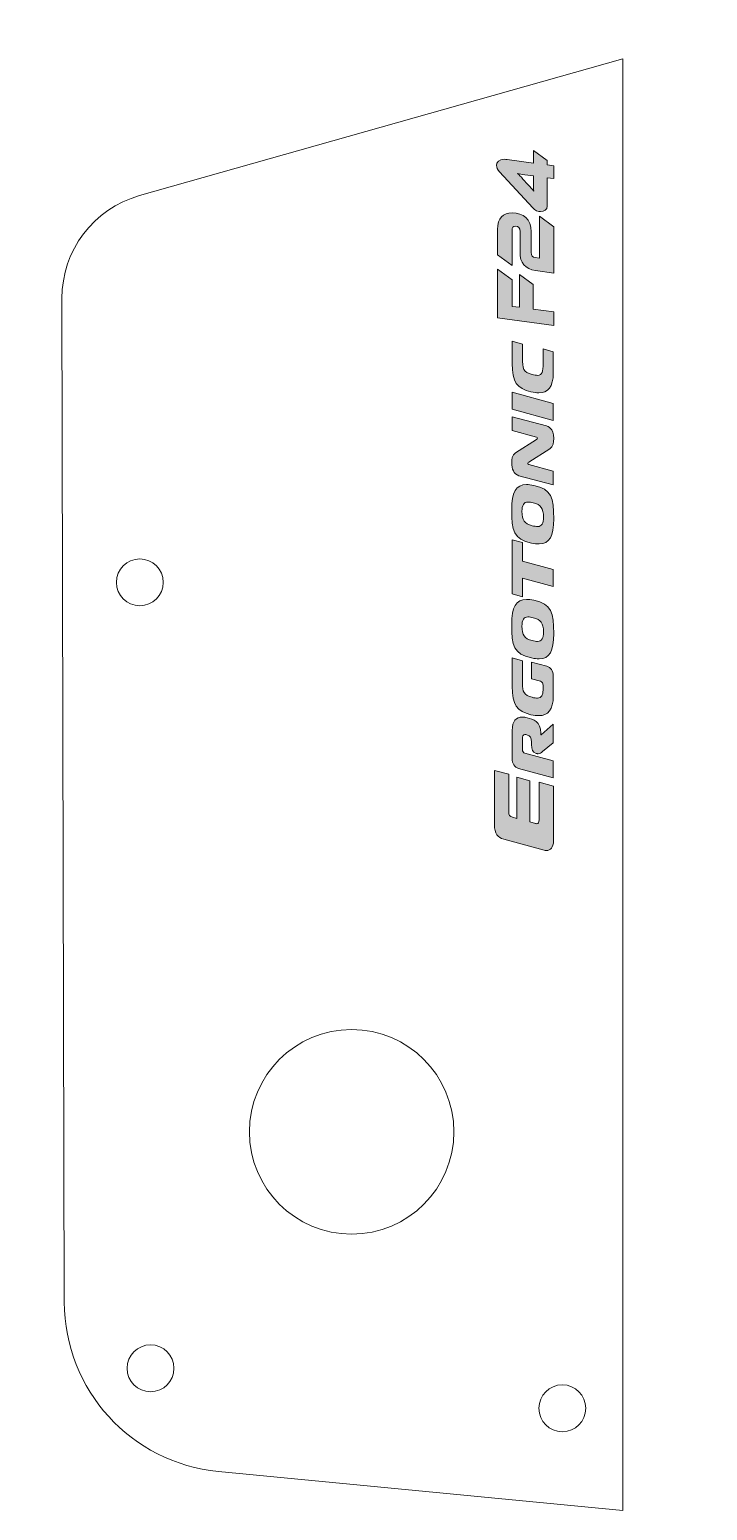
# Model space of a CAD drawing. Header units: millimetres. Extents: x -113 to 313, y -292 to -9.
# Drawn here: x -110.7 to -78.9, y -290 to -220.6 of the extents above; entities that cross this region are included whole.
import ezdxf

# ---------------------------------------------------------------- set-up
doc = ezdxf.new("R2010")
doc.units = ezdxf.units.MM
doc.header["$MEASUREMENT"] = 0
for name, color, linetype, lineweight in [('カット1(R255G0B0)', 7, 'Continuous', 0), ('カット2(R0G0B255)', 7, 'Continuous', 0), ('彫刻', 7, 'Continuous', 0)]:
    doc.layers.add(name, color=color, linetype=linetype, lineweight=lineweight)

msp = doc.modelspace()

# ---------------------------------------------------------------- hatches: boundary and pattern name
at = {"layer": '彫刻', "transparency": 33554687}
h = msp.add_hatch(color=7, dxfattribs=at)
h.dxf.hatch_style = 2
edge = h.paths.add_edge_path()
edge.add_spline(control_points=[(-87.455, -227.366), (-87.613, -227.345), (-87.708, -227.33), (-87.799, -227.311), (-87.732, -227.369), (-87.653, -227.452), (-87.546, -227.568), (-87.546, -227.568), (-87.312, -227.824), (-87.312, -227.824), (-87.193, -227.952), (-87.106, -228.05), (-87.042, -228.132), (-87.054, -228.05), (-87.058, -227.937), (-87.058, -227.787), (-87.058, -227.787), (-87.058, -227.421), (-87.058, -227.421), (-87.058, -227.421), (-87.455, -227.366), (-87.455, -227.366)], knot_values=[0, 0, 0, 0, 1, 1, 1, 2, 2, 2, 3, 3, 3, 4, 4, 4, 5, 5, 5, 6, 6, 6, 7, 7, 7, 7], degree=3, periodic=0)
edge = h.paths.add_edge_path()
edge.add_spline(control_points=[(-86.408, -228.841), (-86.408, -229.009), (-86.551, -229.1), (-86.717, -229.1), (-86.836, -229.1), (-86.971, -229.048), (-87.09, -228.923), (-87.09, -228.923), (-88.643, -227.238), (-88.643, -227.238), (-88.75, -227.122), (-88.786, -227.003), (-88.786, -226.93), (-88.786, -226.771), (-88.679, -226.643), (-88.421, -226.643), (-88.378, -226.643), (-88.334, -226.646), (-88.291, -226.652), (-88.291, -226.652), (-87.058, -226.82), (-87.058, -226.82), (-87.058, -226.82), (-87.058, -226.234), (-87.058, -226.234), (-87.058, -226.234), (-86.408, -226.692), (-86.408, -226.692), (-86.408, -226.692), (-86.408, -226.905), (-86.408, -226.905), (-86.408, -226.905), (-86.091, -226.948), (-86.091, -226.948), (-86.091, -226.948), (-86.091, -227.552), (-86.091, -227.552), (-86.091, -227.552), (-86.408, -227.51), (-86.408, -227.51), (-86.408, -227.51), (-86.408, -228.841), (-86.408, -228.841)], knot_values=[0, 0, 0, 0, 1, 1, 1, 2, 2, 2, 3, 3, 3, 4, 4, 4, 5, 5, 5, 6, 6, 6, 7, 7, 7, 8, 8, 8, 9, 9, 9, 10, 10, 10, 11, 11, 11, 12, 12, 12, 13, 13, 13, 14, 14, 14, 14], degree=3, periodic=0)
h = msp.add_hatch(color=7, dxfattribs=at)
h.dxf.hatch_style = 2
edge = h.paths.add_edge_path()
edge.add_spline(control_points=[(-88.742, -231.134), (-88.742, -231.134), (-88.742, -229.937), (-88.742, -229.937), (-88.742, -229.39), (-88.473, -229.162), (-88.057, -229.162), (-87.534, -229.162), (-87.157, -229.442), (-87.157, -230.044), (-87.157, -230.044), (-87.157, -231.015), (-87.157, -231.015), (-87.157, -231.161), (-87.102, -231.241), (-86.967, -231.256), (-86.967, -231.256), (-86.773, -231.283), (-86.773, -231.283), (-86.773, -231.283), (-86.773, -229.311), (-86.773, -229.311), (-86.773, -229.311), (-86.091, -229.812), (-86.091, -229.812), (-86.091, -229.812), (-86.091, -231.985), (-86.091, -231.985), (-86.091, -231.985), (-86.959, -231.866), (-86.959, -231.866), (-87.443, -231.799), (-87.684, -231.503), (-87.684, -231.002), (-87.684, -231.002), (-87.684, -230.032), (-87.684, -230.032), (-87.684, -229.861), (-87.744, -229.787), (-87.902, -229.787), (-88.013, -229.787), (-88.053, -229.851), (-88.053, -229.983), (-88.053, -229.983), (-88.053, -231.634), (-88.053, -231.634), (-88.053, -231.634), (-88.742, -231.134), (-88.742, -231.134)], knot_values=[0, 0, 0, 0, 1, 1, 1, 2, 2, 2, 3, 3, 3, 4, 4, 4, 5, 5, 5, 6, 6, 6, 7, 7, 7, 8, 8, 8, 9, 9, 9, 10, 10, 10, 11, 11, 11, 12, 12, 12, 13, 13, 13, 14, 14, 14, 15, 15, 15, 16, 16, 16, 16], degree=3, periodic=0)
h = msp.add_hatch(color=7, dxfattribs=at)
h.dxf.hatch_style = 2
edge = h.paths.add_edge_path()
edge.add_spline(control_points=[(-88.742, -231.793), (-88.742, -231.793), (-88.053, -232.294), (-88.053, -232.294), (-88.053, -232.294), (-88.053, -233.543), (-88.053, -233.543), (-88.053, -233.543), (-87.708, -233.588), (-87.708, -233.588), (-87.708, -233.588), (-87.708, -232.05), (-87.708, -232.05), (-87.708, -232.05), (-87.062, -232.52), (-87.062, -232.52), (-87.062, -232.52), (-87.062, -233.677), (-87.062, -233.677), (-87.062, -233.677), (-86.091, -233.808), (-86.091, -233.808), (-86.091, -233.808), (-86.091, -234.443), (-86.091, -234.443), (-86.091, -234.443), (-88.742, -234.08), (-88.742, -234.08), (-88.742, -234.08), (-88.742, -231.793), (-88.742, -231.793)], knot_values=[0, 0, 0, 0, 1, 1, 1, 2, 2, 2, 3, 3, 3, 4, 4, 4, 5, 5, 5, 6, 6, 6, 7, 7, 7, 8, 8, 8, 9, 9, 9, 10, 10, 10, 10], degree=3, periodic=0)
h = msp.add_hatch(color=7, dxfattribs=at)
h.dxf.hatch_style = 2
edge = h.paths.add_edge_path()
edge.add_spline(control_points=[(-86.124, -236.676), (-86.124, -237.322), (-86.369, -237.603), (-86.804, -237.603), (-86.914, -237.603), (-87.038, -237.589), (-87.17, -237.557), (-87.834, -237.399), (-88.051, -237.101), (-88.051, -236.223), (-88.051, -236.223), (-88.051, -235.185), (-88.051, -235.185), (-88.051, -235.185), (-87.572, -235.314), (-87.572, -235.314), (-87.572, -235.314), (-87.572, -235.946), (-87.572, -235.946), (-87.572, -236.473), (-87.528, -236.63), (-87.115, -236.743), (-87.021, -236.767), (-86.92, -236.781), (-86.859, -236.781), (-86.647, -236.781), (-86.603, -236.616), (-86.603, -236.209), (-86.603, -236.209), (-86.603, -235.542), (-86.603, -235.542), (-86.603, -235.542), (-86.124, -235.672), (-86.124, -235.672), (-86.124, -235.672), (-86.124, -236.676), (-86.124, -236.676)], knot_values=[0, 0, 0, 0, 1, 1, 1, 2, 2, 2, 3, 3, 3, 4, 4, 4, 5, 5, 5, 6, 6, 6, 7, 7, 7, 8, 8, 8, 9, 9, 9, 10, 10, 10, 11, 11, 11, 12, 12, 12, 12], degree=3, periodic=0)
h = msp.add_hatch(color=7, dxfattribs=at)
h.dxf.hatch_style = 2
edge = h.paths.add_edge_path()
edge.add_spline(control_points=[(-86.124, -238.894), (-86.124, -238.894), (-88.051, -238.371), (-88.051, -238.371), (-88.051, -238.371), (-88.051, -237.578), (-88.051, -237.578), (-88.051, -237.578), (-86.124, -238.101), (-86.124, -238.101), (-86.124, -238.101), (-86.124, -238.894), (-86.124, -238.894)], knot_values=[0, 0, 0, 0, 1, 1, 1, 2, 2, 2, 3, 3, 3, 4, 4, 4, 4], degree=3, periodic=0)
h = msp.add_hatch(color=7, dxfattribs=at)
h.dxf.hatch_style = 2
edge = h.paths.add_edge_path()
edge.add_spline(control_points=[(-86.446, -239.158), (-86.374, -239.179), (-86.102, -239.245), (-86.102, -239.747), (-86.102, -239.933), (-86.118, -240.123), (-86.292, -240.232), (-86.292, -240.232), (-87.275, -240.853), (-87.275, -240.853), (-87.294, -240.863), (-87.322, -240.881), (-87.322, -240.905), (-87.322, -240.916), (-87.322, -240.955), (-87.267, -240.969), (-87.267, -240.969), (-86.124, -241.281), (-86.124, -241.281), (-86.124, -241.281), (-86.124, -241.927), (-86.124, -241.927), (-86.124, -241.927), (-87.732, -241.492), (-87.732, -241.492), (-87.985, -241.421), (-88.073, -241.165), (-88.073, -240.881), (-88.073, -240.751), (-88.065, -240.519), (-87.894, -240.411), (-87.894, -240.411), (-86.903, -239.786), (-86.903, -239.786), (-86.884, -239.772), (-86.856, -239.758), (-86.856, -239.73), (-86.856, -239.691), (-86.887, -239.684), (-86.903, -239.681), (-86.903, -239.681), (-88.051, -239.368), (-88.051, -239.368), (-88.051, -239.368), (-88.051, -238.722), (-88.051, -238.722), (-88.051, -238.722), (-86.446, -239.158), (-86.446, -239.158)], knot_values=[0, 0, 0, 0, 1, 1, 1, 2, 2, 2, 3, 3, 3, 4, 4, 4, 5, 5, 5, 6, 6, 6, 7, 7, 7, 8, 8, 8, 9, 9, 9, 10, 10, 10, 11, 11, 11, 12, 12, 12, 13, 13, 13, 14, 14, 14, 15, 15, 15, 16, 16, 16, 16], degree=3, periodic=0)
h = msp.add_hatch(color=7, dxfattribs=at)
h.dxf.hatch_style = 2
edge = h.paths.add_edge_path()
edge.add_spline(control_points=[(-86.856, -243.875), (-86.664, -243.875), (-86.581, -243.717), (-86.581, -243.436), (-86.581, -243.015), (-86.702, -242.86), (-87.06, -242.762), (-87.148, -242.738), (-87.253, -242.727), (-87.316, -242.727), (-87.509, -242.727), (-87.594, -242.882), (-87.594, -243.162), (-87.594, -243.583), (-87.473, -243.741), (-87.115, -243.836), (-87.024, -243.861), (-86.92, -243.875), (-86.856, -243.875)], knot_values=[0, 0, 0, 0, 1, 1, 1, 2, 2, 2, 3, 3, 3, 4, 4, 4, 5, 5, 5, 6, 6, 6, 6], degree=3, periodic=0)
edge = h.paths.add_edge_path()
edge.add_spline(control_points=[(-87.382, -241.909), (-87.267, -241.909), (-87.184, -241.916), (-87.033, -241.948), (-86.198, -242.123), (-86.102, -242.527), (-86.102, -243.51), (-86.102, -244.334), (-86.297, -244.692), (-86.79, -244.692), (-86.906, -244.692), (-86.991, -244.682), (-87.143, -244.65), (-87.977, -244.475), (-88.073, -244.071), (-88.073, -243.089), (-88.073, -242.264), (-87.878, -241.909), (-87.382, -241.909)], knot_values=[0, 0, 0, 0, 1, 1, 1, 2, 2, 2, 3, 3, 3, 4, 4, 4, 5, 5, 5, 6, 6, 6, 6], degree=3, periodic=0)
h = msp.add_hatch(color=7, dxfattribs=at)
h.dxf.hatch_style = 2
edge = h.paths.add_edge_path()
edge.add_spline(control_points=[(-86.124, -246.686), (-86.124, -246.686), (-87.572, -246.293), (-87.572, -246.293), (-87.572, -246.293), (-87.572, -247.17), (-87.572, -247.17), (-87.572, -247.17), (-88.051, -247.04), (-88.051, -247.04), (-88.051, -247.04), (-88.051, -244.493), (-88.051, -244.493), (-88.051, -244.493), (-87.572, -244.622), (-87.572, -244.622), (-87.572, -244.622), (-87.572, -245.5), (-87.572, -245.5), (-87.572, -245.5), (-86.124, -245.893), (-86.124, -245.893), (-86.124, -245.893), (-86.124, -246.686), (-86.124, -246.686)], knot_values=[0, 0, 0, 0, 1, 1, 1, 2, 2, 2, 3, 3, 3, 4, 4, 4, 5, 5, 5, 6, 6, 6, 7, 7, 7, 8, 8, 8, 8], degree=3, periodic=0)
h = msp.add_hatch(color=7, dxfattribs=at)
h.dxf.hatch_style = 2
edge = h.paths.add_edge_path()
edge.add_spline(control_points=[(-86.856, -249.266), (-86.664, -249.266), (-86.581, -249.108), (-86.581, -248.827), (-86.581, -248.406), (-86.702, -248.251), (-87.06, -248.153), (-87.148, -248.129), (-87.253, -248.118), (-87.316, -248.118), (-87.509, -248.118), (-87.594, -248.273), (-87.594, -248.553), (-87.594, -248.974), (-87.473, -249.132), (-87.115, -249.227), (-87.024, -249.252), (-86.92, -249.266), (-86.856, -249.266)], knot_values=[0, 0, 0, 0, 1, 1, 1, 2, 2, 2, 3, 3, 3, 4, 4, 4, 5, 5, 5, 6, 6, 6, 6], degree=3, periodic=0)
edge = h.paths.add_edge_path()
edge.add_spline(control_points=[(-87.382, -247.3), (-87.267, -247.3), (-87.184, -247.307), (-87.033, -247.339), (-86.198, -247.515), (-86.102, -247.918), (-86.102, -248.901), (-86.102, -249.725), (-86.297, -250.083), (-86.79, -250.083), (-86.906, -250.083), (-86.991, -250.073), (-87.143, -250.041), (-87.977, -249.866), (-88.073, -249.462), (-88.073, -248.48), (-88.073, -247.655), (-87.878, -247.3), (-87.382, -247.3)], knot_values=[0, 0, 0, 0, 1, 1, 1, 2, 2, 2, 3, 3, 3, 4, 4, 4, 5, 5, 5, 6, 6, 6, 6], degree=3, periodic=0)
h = msp.add_hatch(color=7, dxfattribs=at)
h.dxf.hatch_style = 2
edge = h.paths.add_edge_path()
edge.add_spline(control_points=[(-87.572, -251.235), (-87.572, -251.621), (-87.501, -251.789), (-87.115, -251.891), (-87.024, -251.916), (-86.922, -251.93), (-86.862, -251.93), (-86.661, -251.93), (-86.603, -251.793), (-86.603, -251.498), (-86.603, -251.498), (-86.603, -251.33), (-86.603, -251.33), (-86.603, -251.224), (-86.641, -251.165), (-86.724, -251.14), (-86.724, -251.14), (-87.143, -251.028), (-87.143, -251.028), (-87.143, -251.028), (-87.143, -250.235), (-87.143, -250.235), (-87.143, -250.235), (-86.427, -250.428), (-86.427, -250.428), (-86.234, -250.48), (-86.124, -250.652), (-86.124, -250.898), (-86.124, -250.898), (-86.124, -251.824), (-86.124, -251.824), (-86.124, -252.47), (-86.369, -252.751), (-86.804, -252.751), (-86.914, -252.751), (-87.038, -252.737), (-87.17, -252.705), (-87.834, -252.547), (-88.051, -252.249), (-88.051, -251.372), (-88.051, -251.372), (-88.051, -250.045), (-88.051, -250.045), (-88.051, -250.045), (-87.572, -250.175), (-87.572, -250.175), (-87.572, -250.175), (-87.572, -251.235), (-87.572, -251.235)], knot_values=[0, 0, 0, 0, 1, 1, 1, 2, 2, 2, 3, 3, 3, 4, 4, 4, 5, 5, 5, 6, 6, 6, 7, 7, 7, 8, 8, 8, 9, 9, 9, 10, 10, 10, 11, 11, 11, 12, 12, 12, 13, 13, 13, 14, 14, 14, 15, 15, 15, 16, 16, 16, 16], degree=3, periodic=0)
h = msp.add_hatch(color=7, dxfattribs=at)
h.dxf.hatch_style = 2
edge = h.paths.add_edge_path()
edge.add_spline(control_points=[(-87.748, -255.225), (-87.941, -255.173), (-88.051, -255.004), (-88.051, -254.759), (-88.051, -254.759), (-88.051, -253.442), (-88.051, -253.442), (-88.051, -252.997), (-87.864, -252.821), (-87.58, -252.821), (-87.506, -252.821), (-87.426, -252.828), (-87.341, -252.849), (-87.066, -252.916), (-86.71, -253.018), (-86.71, -253.579), (-86.71, -253.579), (-86.71, -253.65), (-86.71, -253.65), (-86.71, -253.65), (-86.699, -253.653), (-86.699, -253.653), (-86.699, -253.653), (-86.124, -253.144), (-86.124, -253.144), (-86.124, -253.144), (-86.124, -254.029), (-86.124, -254.029), (-86.124, -254.029), (-86.625, -254.436), (-86.625, -254.436), (-86.713, -254.506), (-86.743, -254.541), (-86.832, -254.541), (-86.851, -254.541), (-86.867, -254.537), (-86.887, -254.534), (-86.887, -254.534), (-86.928, -254.523), (-86.928, -254.523), (-87.093, -254.478), (-87.145, -254.32), (-87.145, -254.109), (-87.145, -254.109), (-87.145, -253.99), (-87.145, -253.99), (-87.145, -253.779), (-87.198, -253.695), (-87.363, -253.65), (-87.396, -253.639), (-87.426, -253.635), (-87.451, -253.635), (-87.545, -253.635), (-87.572, -253.706), (-87.572, -253.874), (-87.572, -253.874), (-87.572, -254.327), (-87.572, -254.327), (-87.572, -254.432), (-87.534, -254.492), (-87.451, -254.513), (-87.451, -254.513), (-86.124, -254.874), (-86.124, -254.874), (-86.124, -254.874), (-86.124, -255.668), (-86.124, -255.668), (-86.124, -255.668), (-87.748, -255.225), (-87.748, -255.225)], knot_values=[0, 0, 0, 0, 1, 1, 1, 2, 2, 2, 3, 3, 3, 4, 4, 4, 5, 5, 5, 6, 6, 6, 7, 7, 7, 8, 8, 8, 9, 9, 9, 10, 10, 10, 11, 11, 11, 12, 12, 12, 13, 13, 13, 14, 14, 14, 15, 15, 15, 16, 16, 16, 17, 17, 17, 18, 18, 18, 19, 19, 19, 20, 20, 20, 21, 21, 21, 22, 22, 22, 23, 23, 23, 23], degree=3, periodic=0)
h = msp.add_hatch(color=7, dxfattribs=at)
h.dxf.hatch_style = 2
edge = h.paths.add_edge_path()
edge.add_spline(control_points=[(-88.214, -255.503), (-88.214, -255.503), (-88.214, -257.251), (-88.214, -257.251), (-88.214, -257.402), (-88.158, -257.488), (-88.039, -257.518), (-88.039, -257.518), (-87.833, -257.574), (-87.833, -257.574), (-87.833, -257.574), (-87.833, -255.644), (-87.833, -255.644), (-87.833, -255.644), (-87.223, -255.811), (-87.223, -255.811), (-87.223, -255.811), (-87.223, -257.741), (-87.223, -257.741), (-87.223, -257.741), (-86.961, -257.811), (-86.961, -257.811), (-86.938, -257.816), (-86.918, -257.821), (-86.898, -257.821), (-86.823, -257.821), (-86.787, -257.761), (-86.787, -257.64), (-86.787, -257.64), (-86.787, -255.871), (-86.787, -255.871), (-86.787, -255.871), (-86.113, -256.053), (-86.113, -256.053), (-86.113, -256.053), (-86.113, -258.63), (-86.113, -258.63), (-86.113, -258.928), (-86.256, -259.079), (-86.442, -259.079), (-86.478, -259.079), (-86.514, -259.074), (-86.549, -259.064), (-86.549, -259.064), (-88.451, -258.549), (-88.451, -258.549), (-88.729, -258.473), (-88.887, -258.281), (-88.887, -257.877), (-88.887, -257.877), (-88.887, -255.321), (-88.887, -255.321), (-88.887, -255.321), (-88.214, -255.503), (-88.214, -255.503)], knot_values=[0, 0, 0, 0, 1, 1, 1, 2, 2, 2, 3, 3, 3, 4, 4, 4, 5, 5, 5, 6, 6, 6, 7, 7, 7, 8, 8, 8, 9, 9, 9, 10, 10, 10, 11, 11, 11, 12, 12, 12, 13, 13, 13, 14, 14, 14, 15, 15, 15, 16, 16, 16, 17, 17, 17, 18, 18, 18, 18], degree=3, periodic=0)

# ---------------------------------------------------------------- linework, layer by layer
at = {"layer": 'カット1(R255G0B0)', "color": 1, "lineweight": 0}
for centre, radius in [((-105.532, -246.496), 1.1), ((-95.588, -272.28), 4.8), ((-105.026, -283.376), 1.1), ((-85.698, -285.254), 1.1)]:
    msp.add_circle(centre, radius, dxfattribs=at)
at = {"layer": 'カット2(R0G0B255)', "color": 5, "lineweight": 0}
for points, knots in [([(-110.142, -197.875), (-110.142, -197.875), (-103.709, -151.222), (-103.709, -151.222), (-103.403, -149.001), (-101.656, -147.256), (-99.434, -146.952), (-99.434, -146.952), (3.703, -132.832), (3.703, -132.832), (3.856, -132.811), (4.012, -132.826), (4.159, -132.876), (4.159, -132.876), (12.194, -135.594), (12.194, -135.594), (12.297, -135.628), (12.405, -135.646), (12.514, -135.646), (12.514, -135.646), (42.711, -135.646), (42.711, -135.646), (43.07, -135.646), (43.402, -135.839), (43.58, -136.151), (43.58, -136.151), (56.857, -159.423), (56.857, -159.423), (56.943, -159.574), (56.988, -159.745), (56.988, -159.919), (56.988, -159.919), (56.988, -160.628), (56.988, -160.628), (56.988, -160.628), (56.988, -160.628), (56.988, -160.628), (56.988, -160.628), (56.988, -201.573), (56.988, -201.573), (56.988, -201.663), (56.976, -201.752), (56.953, -201.838), (56.953, -201.838), (45.55, -243.313), (45.55, -243.313), (45.474, -243.587), (45.286, -243.815), (45.032, -243.942), (45.032, -243.942), (43.116, -244.898), (43.116, -244.898), (42.896, -245.008), (42.644, -245.033), (42.407, -244.969), (42.407, -244.969), (6.27, -235.156), (6.27, -235.156), (6.05, -235.097), (5.857, -234.964), (5.723, -234.779), (5.723, -234.779), (4.47, -233.054), (4.47, -233.054), (4.33, -232.862), (4.126, -232.725), (3.894, -232.67), (3.894, -232.67), (-104.084, -206.747), (-104.084, -206.747), (-108.084, -205.786), (-110.704, -201.95), (-110.142, -197.875)], [0, 0, 0, 0, 1, 1, 1, 2, 2, 2, 3, 3, 3, 4, 4, 4, 5, 5, 5, 6, 6, 6, 7, 7, 7, 8, 8, 8, 9, 9, 9, 10, 10, 10, 11, 11, 11, 12, 12, 12, 13, 13, 13, 14, 14, 14, 15, 15, 15, 16, 16, 16, 17, 17, 17, 18, 18, 18, 19, 19, 19, 20, 20, 20, 21, 21, 21, 22, 22, 22, 23, 23, 23, 24, 24, 24, 24]), ([(-82.863, -221.93), (-82.863, -221.93), (-105.545, -228.347), (-105.545, -228.347), (-107.702, -228.957), (-109.189, -230.928), (-109.184, -233.169), (-109.184, -233.169), (-109.076, -280.272), (-109.076, -280.272), (-109.067, -284.386), (-105.939, -287.823), (-101.843, -288.217), (-101.843, -288.217), (-82.863, -290.045), (-82.863, -290.045), (-82.863, -290.045), (-82.863, -221.93), (-82.863, -221.93)], [0, 0, 0, 0, 1, 1, 1, 2, 2, 2, 3, 3, 3, 4, 4, 4, 5, 5, 5, 6, 6, 6, 6])]:
    msp.add_open_spline(points, degree=3, knots=knots, dxfattribs=at)
at = {"layer": '彫刻'}
for points, knots in [([(-86.408, -228.841), (-86.408, -229.009), (-86.551, -229.1), (-86.717, -229.1), (-86.836, -229.1), (-86.971, -229.048), (-87.09, -228.923), (-87.09, -228.923), (-88.643, -227.238), (-88.643, -227.238), (-88.75, -227.122), (-88.786, -227.003), (-88.786, -226.93), (-88.786, -226.771), (-88.679, -226.643), (-88.421, -226.643), (-88.378, -226.643), (-88.334, -226.646), (-88.291, -226.652), (-88.291, -226.652), (-87.058, -226.82), (-87.058, -226.82), (-87.058, -226.82), (-87.058, -226.234), (-87.058, -226.234), (-87.058, -226.234), (-86.408, -226.692), (-86.408, -226.692), (-86.408, -226.692), (-86.408, -226.905), (-86.408, -226.905), (-86.408, -226.905), (-86.091, -226.948), (-86.091, -226.948), (-86.091, -226.948), (-86.091, -227.552), (-86.091, -227.552), (-86.091, -227.552), (-86.408, -227.51), (-86.408, -227.51), (-86.408, -227.51), (-86.408, -228.841), (-86.408, -228.841)], [0, 0, 0, 0, 1, 1, 1, 2, 2, 2, 3, 3, 3, 4, 4, 4, 5, 5, 5, 6, 6, 6, 7, 7, 7, 8, 8, 8, 9, 9, 9, 10, 10, 10, 11, 11, 11, 12, 12, 12, 13, 13, 13, 14, 14, 14, 14]), ([(-87.455, -227.366), (-87.613, -227.345), (-87.708, -227.33), (-87.799, -227.311), (-87.732, -227.369), (-87.653, -227.452), (-87.546, -227.568), (-87.546, -227.568), (-87.312, -227.824), (-87.312, -227.824), (-87.193, -227.952), (-87.106, -228.05), (-87.042, -228.132), (-87.054, -228.05), (-87.058, -227.937), (-87.058, -227.787), (-87.058, -227.787), (-87.058, -227.421), (-87.058, -227.421), (-87.058, -227.421), (-87.455, -227.366), (-87.455, -227.366)], [0, 0, 0, 0, 1, 1, 1, 2, 2, 2, 3, 3, 3, 4, 4, 4, 5, 5, 5, 6, 6, 6, 7, 7, 7, 7]), ([(-88.742, -231.134), (-88.742, -231.134), (-88.742, -229.937), (-88.742, -229.937), (-88.742, -229.39), (-88.473, -229.162), (-88.057, -229.162), (-87.534, -229.162), (-87.157, -229.442), (-87.157, -230.044), (-87.157, -230.044), (-87.157, -231.015), (-87.157, -231.015), (-87.157, -231.161), (-87.102, -231.241), (-86.967, -231.256), (-86.967, -231.256), (-86.773, -231.283), (-86.773, -231.283), (-86.773, -231.283), (-86.773, -229.311), (-86.773, -229.311), (-86.773, -229.311), (-86.091, -229.812), (-86.091, -229.812), (-86.091, -229.812), (-86.091, -231.985), (-86.091, -231.985), (-86.091, -231.985), (-86.959, -231.866), (-86.959, -231.866), (-87.443, -231.799), (-87.684, -231.503), (-87.684, -231.002), (-87.684, -231.002), (-87.684, -230.032), (-87.684, -230.032), (-87.684, -229.861), (-87.744, -229.787), (-87.902, -229.787), (-88.013, -229.787), (-88.053, -229.851), (-88.053, -229.983), (-88.053, -229.983), (-88.053, -231.634), (-88.053, -231.634), (-88.053, -231.634), (-88.742, -231.134), (-88.742, -231.134)], [0, 0, 0, 0, 1, 1, 1, 2, 2, 2, 3, 3, 3, 4, 4, 4, 5, 5, 5, 6, 6, 6, 7, 7, 7, 8, 8, 8, 9, 9, 9, 10, 10, 10, 11, 11, 11, 12, 12, 12, 13, 13, 13, 14, 14, 14, 15, 15, 15, 16, 16, 16, 16]), ([(-88.742, -231.793), (-88.742, -231.793), (-88.053, -232.294), (-88.053, -232.294), (-88.053, -232.294), (-88.053, -233.543), (-88.053, -233.543), (-88.053, -233.543), (-87.708, -233.588), (-87.708, -233.588), (-87.708, -233.588), (-87.708, -232.05), (-87.708, -232.05), (-87.708, -232.05), (-87.062, -232.52), (-87.062, -232.52), (-87.062, -232.52), (-87.062, -233.677), (-87.062, -233.677), (-87.062, -233.677), (-86.091, -233.808), (-86.091, -233.808), (-86.091, -233.808), (-86.091, -234.443), (-86.091, -234.443), (-86.091, -234.443), (-88.742, -234.08), (-88.742, -234.08), (-88.742, -234.08), (-88.742, -231.793), (-88.742, -231.793)], [0, 0, 0, 0, 1, 1, 1, 2, 2, 2, 3, 3, 3, 4, 4, 4, 5, 5, 5, 6, 6, 6, 7, 7, 7, 8, 8, 8, 9, 9, 9, 10, 10, 10, 10]), ([(-86.124, -236.676), (-86.124, -237.322), (-86.369, -237.603), (-86.804, -237.603), (-86.914, -237.603), (-87.038, -237.589), (-87.17, -237.557), (-87.834, -237.399), (-88.051, -237.101), (-88.051, -236.223), (-88.051, -236.223), (-88.051, -235.185), (-88.051, -235.185), (-88.051, -235.185), (-87.572, -235.314), (-87.572, -235.314), (-87.572, -235.314), (-87.572, -235.946), (-87.572, -235.946), (-87.572, -236.473), (-87.528, -236.63), (-87.115, -236.743), (-87.021, -236.767), (-86.92, -236.781), (-86.859, -236.781), (-86.647, -236.781), (-86.603, -236.616), (-86.603, -236.209), (-86.603, -236.209), (-86.603, -235.542), (-86.603, -235.542), (-86.603, -235.542), (-86.124, -235.672), (-86.124, -235.672), (-86.124, -235.672), (-86.124, -236.676), (-86.124, -236.676)], [0, 0, 0, 0, 1, 1, 1, 2, 2, 2, 3, 3, 3, 4, 4, 4, 5, 5, 5, 6, 6, 6, 7, 7, 7, 8, 8, 8, 9, 9, 9, 10, 10, 10, 11, 11, 11, 12, 12, 12, 12]), ([(-86.124, -238.894), (-86.124, -238.894), (-88.051, -238.371), (-88.051, -238.371), (-88.051, -238.371), (-88.051, -237.578), (-88.051, -237.578), (-88.051, -237.578), (-86.124, -238.101), (-86.124, -238.101), (-86.124, -238.101), (-86.124, -238.894), (-86.124, -238.894)], [0, 0, 0, 0, 1, 1, 1, 2, 2, 2, 3, 3, 3, 4, 4, 4, 4]), ([(-86.446, -239.158), (-86.374, -239.179), (-86.102, -239.245), (-86.102, -239.747), (-86.102, -239.933), (-86.118, -240.123), (-86.292, -240.232), (-86.292, -240.232), (-87.275, -240.853), (-87.275, -240.853), (-87.294, -240.863), (-87.322, -240.881), (-87.322, -240.905), (-87.322, -240.916), (-87.322, -240.955), (-87.267, -240.969), (-87.267, -240.969), (-86.124, -241.281), (-86.124, -241.281), (-86.124, -241.281), (-86.124, -241.927), (-86.124, -241.927), (-86.124, -241.927), (-87.732, -241.492), (-87.732, -241.492), (-87.985, -241.421), (-88.073, -241.165), (-88.073, -240.881), (-88.073, -240.751), (-88.065, -240.519), (-87.894, -240.411), (-87.894, -240.411), (-86.903, -239.786), (-86.903, -239.786), (-86.884, -239.772), (-86.856, -239.758), (-86.856, -239.73), (-86.856, -239.691), (-86.887, -239.684), (-86.903, -239.681), (-86.903, -239.681), (-88.051, -239.368), (-88.051, -239.368), (-88.051, -239.368), (-88.051, -238.722), (-88.051, -238.722), (-88.051, -238.722), (-86.446, -239.158), (-86.446, -239.158)], [0, 0, 0, 0, 1, 1, 1, 2, 2, 2, 3, 3, 3, 4, 4, 4, 5, 5, 5, 6, 6, 6, 7, 7, 7, 8, 8, 8, 9, 9, 9, 10, 10, 10, 11, 11, 11, 12, 12, 12, 13, 13, 13, 14, 14, 14, 15, 15, 15, 16, 16, 16, 16]), ([(-87.382, -241.909), (-87.267, -241.909), (-87.184, -241.916), (-87.033, -241.948), (-86.198, -242.123), (-86.102, -242.527), (-86.102, -243.51), (-86.102, -244.334), (-86.297, -244.692), (-86.79, -244.692), (-86.906, -244.692), (-86.991, -244.682), (-87.143, -244.65), (-87.977, -244.475), (-88.073, -244.071), (-88.073, -243.089), (-88.073, -242.264), (-87.878, -241.909), (-87.382, -241.909)], [0, 0, 0, 0, 1, 1, 1, 2, 2, 2, 3, 3, 3, 4, 4, 4, 5, 5, 5, 6, 6, 6, 6]), ([(-86.856, -243.875), (-86.664, -243.875), (-86.581, -243.717), (-86.581, -243.436), (-86.581, -243.015), (-86.702, -242.86), (-87.06, -242.762), (-87.148, -242.738), (-87.253, -242.727), (-87.316, -242.727), (-87.509, -242.727), (-87.594, -242.882), (-87.594, -243.162), (-87.594, -243.583), (-87.473, -243.741), (-87.115, -243.836), (-87.024, -243.861), (-86.92, -243.875), (-86.856, -243.875)], [0, 0, 0, 0, 1, 1, 1, 2, 2, 2, 3, 3, 3, 4, 4, 4, 5, 5, 5, 6, 6, 6, 6]), ([(-86.124, -246.686), (-86.124, -246.686), (-87.572, -246.293), (-87.572, -246.293), (-87.572, -246.293), (-87.572, -247.17), (-87.572, -247.17), (-87.572, -247.17), (-88.051, -247.04), (-88.051, -247.04), (-88.051, -247.04), (-88.051, -244.493), (-88.051, -244.493), (-88.051, -244.493), (-87.572, -244.622), (-87.572, -244.622), (-87.572, -244.622), (-87.572, -245.5), (-87.572, -245.5), (-87.572, -245.5), (-86.124, -245.893), (-86.124, -245.893), (-86.124, -245.893), (-86.124, -246.686), (-86.124, -246.686)], [0, 0, 0, 0, 1, 1, 1, 2, 2, 2, 3, 3, 3, 4, 4, 4, 5, 5, 5, 6, 6, 6, 7, 7, 7, 8, 8, 8, 8]), ([(-87.382, -247.3), (-87.267, -247.3), (-87.184, -247.307), (-87.033, -247.339), (-86.198, -247.515), (-86.102, -247.918), (-86.102, -248.901), (-86.102, -249.725), (-86.297, -250.083), (-86.79, -250.083), (-86.906, -250.083), (-86.991, -250.073), (-87.143, -250.041), (-87.977, -249.866), (-88.073, -249.462), (-88.073, -248.48), (-88.073, -247.655), (-87.878, -247.3), (-87.382, -247.3)], [0, 0, 0, 0, 1, 1, 1, 2, 2, 2, 3, 3, 3, 4, 4, 4, 5, 5, 5, 6, 6, 6, 6]), ([(-86.856, -249.266), (-86.664, -249.266), (-86.581, -249.108), (-86.581, -248.827), (-86.581, -248.406), (-86.702, -248.251), (-87.06, -248.153), (-87.148, -248.129), (-87.253, -248.118), (-87.316, -248.118), (-87.509, -248.118), (-87.594, -248.273), (-87.594, -248.553), (-87.594, -248.974), (-87.473, -249.132), (-87.115, -249.227), (-87.024, -249.252), (-86.92, -249.266), (-86.856, -249.266)], [0, 0, 0, 0, 1, 1, 1, 2, 2, 2, 3, 3, 3, 4, 4, 4, 5, 5, 5, 6, 6, 6, 6]), ([(-87.572, -251.235), (-87.572, -251.621), (-87.501, -251.789), (-87.115, -251.891), (-87.024, -251.916), (-86.922, -251.93), (-86.862, -251.93), (-86.661, -251.93), (-86.603, -251.793), (-86.603, -251.498), (-86.603, -251.498), (-86.603, -251.33), (-86.603, -251.33), (-86.603, -251.224), (-86.641, -251.165), (-86.724, -251.14), (-86.724, -251.14), (-87.143, -251.028), (-87.143, -251.028), (-87.143, -251.028), (-87.143, -250.235), (-87.143, -250.235), (-87.143, -250.235), (-86.427, -250.428), (-86.427, -250.428), (-86.234, -250.48), (-86.124, -250.652), (-86.124, -250.898), (-86.124, -250.898), (-86.124, -251.824), (-86.124, -251.824), (-86.124, -252.47), (-86.369, -252.751), (-86.804, -252.751), (-86.914, -252.751), (-87.038, -252.737), (-87.17, -252.705), (-87.834, -252.547), (-88.051, -252.249), (-88.051, -251.372), (-88.051, -251.372), (-88.051, -250.045), (-88.051, -250.045), (-88.051, -250.045), (-87.572, -250.175), (-87.572, -250.175), (-87.572, -250.175), (-87.572, -251.235), (-87.572, -251.235)], [0, 0, 0, 0, 1, 1, 1, 2, 2, 2, 3, 3, 3, 4, 4, 4, 5, 5, 5, 6, 6, 6, 7, 7, 7, 8, 8, 8, 9, 9, 9, 10, 10, 10, 11, 11, 11, 12, 12, 12, 13, 13, 13, 14, 14, 14, 15, 15, 15, 16, 16, 16, 16]), ([(-87.748, -255.225), (-87.941, -255.173), (-88.051, -255.004), (-88.051, -254.759), (-88.051, -254.759), (-88.051, -253.442), (-88.051, -253.442), (-88.051, -252.997), (-87.864, -252.821), (-87.58, -252.821), (-87.506, -252.821), (-87.426, -252.828), (-87.341, -252.849), (-87.066, -252.916), (-86.71, -253.018), (-86.71, -253.579), (-86.71, -253.579), (-86.71, -253.65), (-86.71, -253.65), (-86.71, -253.65), (-86.699, -253.653), (-86.699, -253.653), (-86.699, -253.653), (-86.124, -253.144), (-86.124, -253.144), (-86.124, -253.144), (-86.124, -254.029), (-86.124, -254.029), (-86.124, -254.029), (-86.625, -254.436), (-86.625, -254.436), (-86.713, -254.506), (-86.743, -254.541), (-86.832, -254.541), (-86.851, -254.541), (-86.867, -254.537), (-86.887, -254.534), (-86.887, -254.534), (-86.928, -254.523), (-86.928, -254.523), (-87.093, -254.478), (-87.145, -254.32), (-87.145, -254.109), (-87.145, -254.109), (-87.145, -253.99), (-87.145, -253.99), (-87.145, -253.779), (-87.198, -253.695), (-87.363, -253.65), (-87.396, -253.639), (-87.426, -253.635), (-87.451, -253.635), (-87.545, -253.635), (-87.572, -253.706), (-87.572, -253.874), (-87.572, -253.874), (-87.572, -254.327), (-87.572, -254.327), (-87.572, -254.432), (-87.534, -254.492), (-87.451, -254.513), (-87.451, -254.513), (-86.124, -254.874), (-86.124, -254.874), (-86.124, -254.874), (-86.124, -255.668), (-86.124, -255.668), (-86.124, -255.668), (-87.748, -255.225), (-87.748, -255.225)], [0, 0, 0, 0, 1, 1, 1, 2, 2, 2, 3, 3, 3, 4, 4, 4, 5, 5, 5, 6, 6, 6, 7, 7, 7, 8, 8, 8, 9, 9, 9, 10, 10, 10, 11, 11, 11, 12, 12, 12, 13, 13, 13, 14, 14, 14, 15, 15, 15, 16, 16, 16, 17, 17, 17, 18, 18, 18, 19, 19, 19, 20, 20, 20, 21, 21, 21, 22, 22, 22, 23, 23, 23, 23]), ([(-88.214, -255.503), (-88.214, -255.503), (-88.214, -257.251), (-88.214, -257.251), (-88.214, -257.402), (-88.158, -257.488), (-88.039, -257.518), (-88.039, -257.518), (-87.833, -257.574), (-87.833, -257.574), (-87.833, -257.574), (-87.833, -255.644), (-87.833, -255.644), (-87.833, -255.644), (-87.223, -255.811), (-87.223, -255.811), (-87.223, -255.811), (-87.223, -257.741), (-87.223, -257.741), (-87.223, -257.741), (-86.961, -257.811), (-86.961, -257.811), (-86.938, -257.816), (-86.918, -257.821), (-86.898, -257.821), (-86.823, -257.821), (-86.787, -257.761), (-86.787, -257.64), (-86.787, -257.64), (-86.787, -255.871), (-86.787, -255.871), (-86.787, -255.871), (-86.113, -256.053), (-86.113, -256.053), (-86.113, -256.053), (-86.113, -258.63), (-86.113, -258.63), (-86.113, -258.928), (-86.256, -259.079), (-86.442, -259.079), (-86.478, -259.079), (-86.514, -259.074), (-86.549, -259.064), (-86.549, -259.064), (-88.451, -258.549), (-88.451, -258.549), (-88.729, -258.473), (-88.887, -258.281), (-88.887, -257.877), (-88.887, -257.877), (-88.887, -255.321), (-88.887, -255.321), (-88.887, -255.321), (-88.214, -255.503), (-88.214, -255.503)], [0, 0, 0, 0, 1, 1, 1, 2, 2, 2, 3, 3, 3, 4, 4, 4, 5, 5, 5, 6, 6, 6, 7, 7, 7, 8, 8, 8, 9, 9, 9, 10, 10, 10, 11, 11, 11, 12, 12, 12, 13, 13, 13, 14, 14, 14, 15, 15, 15, 16, 16, 16, 17, 17, 17, 18, 18, 18, 18])]:
    msp.add_open_spline(points, degree=3, knots=knots, dxfattribs=at)

doc.saveas('drawing.dxf')
